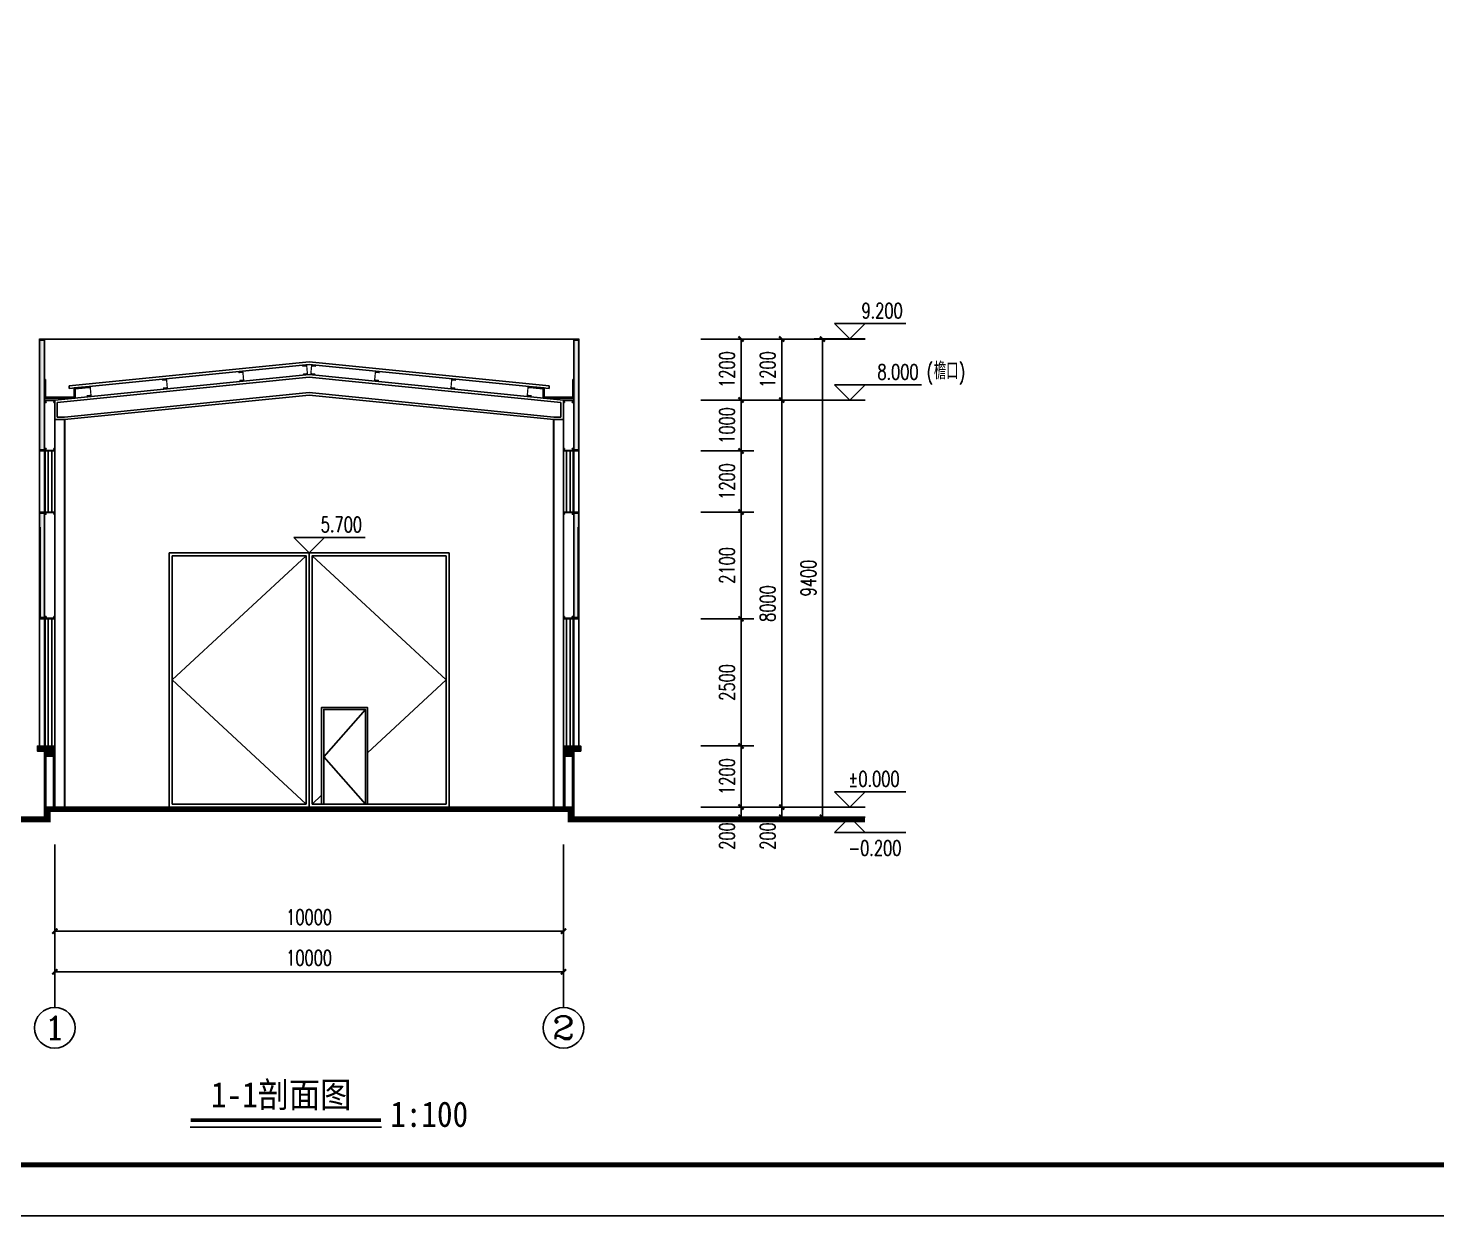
# Model space of a CAD drawing. Extents: x 4678611 to 4812712, y -485691 to -238224.
# Drawn here: x 4739337 to 4767024, y -422737 to -399392 of the extents above; entities that cross this region are included whole.
import ezdxf
from ezdxf.enums import TextEntityAlignment as Align

# ---------------------------------------------------------------- set-up
doc = ezdxf.new("R2010")
doc.units = 0
doc.header["$LTSCALE"] = 1000
doc.header["$MEASUREMENT"] = 0
doc.layers.get('0').update_dxf_attribs({"linetype": 'CONTINUOUS'})
doc.layers.get('Defpoints').update_dxf_attribs({"linetype": 'CONTINUOUS'})
doc.layers.add('_0', color=7, linetype='CONTINUOUS', lineweight=25)
for name, color, linetype in [('AXIS', 3, 'CONTINUOUS'), ('AXIS_TEXT', 7, 'CONTINUOUS'), ('DIM_ELEV', 3, 'CONTINUOUS'), ('PUB_DIM', 3, 'CONTINUOUS'), ('PUB_TEXT', 7, 'CONTINUOUS'), ('PUB_TITLE', 4, 'CONTINUOUS'), ('PUB_WALL', 9, 'CONTINUOUS'), ('STAIR', 5, 'CONTINUOUS'), ('WALL', 2, 'CONTINUOUS'), ('WINDOW', 4, 'CONTINUOUS'), ('剖面', 233, 'CONTINUOUS'), ('图名', 15, 'CONTINUOUS'), ('建筑外轮廓', 11, 'CONTINUOUS')]:
    doc.layers.add(name, color=color, linetype=linetype)
doc.styles.add('_TCH_AXIS', font='COMPLEX', dxfattribs={"bigfont": 'GBCBIG'})
doc.styles.add('_TCH_DIM', font='SIMPLEX', dxfattribs={"bigfont": 'GBCBIG'})
doc.styles.add('_TCH_DIM_T3', font='SIMPLEX', dxfattribs={"width": 0.705882, "bigfont": 'GBCBIG'})
doc.styles.add('COMPLEX', font='COMPLEX')
doc.styles.add('宋体', font='', dxfattribs={"width": 0.7})
doc.styles.get('宋体').set_extended_font_data('SimSun')
doc.dimstyles.new('_TCH_ARCH&&100', dxfattribs={"dimtxt": 297.5, "dimasz": 100, "dimexe": 250, "dimexo": 300, "dimgap": 126.25, "dimtad": 1, "dimdec": 0, "dimzin": 0, "dimdsep": 46, "dimtxsty": '_TCH_DIM_T3', "dimblk": 'ARCHTICK', "dimcen": 0.09, "dimclrt": 7, "dimazin": 2, "dimtfac": 1, "dimtdec": 0, "dimtix": 1, "dimtmove": 2, "dimatfit": 3, "dimfxl": 0, "dimtolj": 1, "dimtzin": 0, "dimarcsym": 0})

# ---------------------------------------------------------------- blocks, each defined once
blk = doc.blocks.new('_ArchTick')
at = {"color": 0, "linetype": 'ByBlock', "const_width": 0.4}
blk.add_lwpolyline([(-0.5, -0.5), (0.5, 0.5)], dxfattribs=at)
blk = doc.blocks.new('*D149')
at = {"layer": 'Defpoints', "color": 0}
for p in [(4752261, -405502), (4753348, -405502), (4752261, -406702)]:
    blk.add_point(p, dxfattribs=at)
at = {"layer": 'PUB_DIM', "color": 0, "lineweight": -2}
for p, q in [((4752561, -405502), (4753598, -405502)), ((4753348, -406702), (4753348, -405502)), ((4752561, -406702), (4753598, -406702))]:
    blk.add_line(p, q, dxfattribs=at)
at = {"layer": 'PUB_DIM', "color": 0, "lineweight": -2, "xscale": 100, "yscale": 100, "zscale": 100}
for p, rotation in [((4753348, -405502), 90), ((4753348, -406702), 270)]:
    blk.add_blockref('_ArchTick', p, dxfattribs=dict(at, rotation=rotation))
at = {"layer": 'PUB_DIM', "color": 7, "insert": (4753073, -406102), "char_height": 297.5, "attachment_point": 5, "rotation": 90, "style": '_TCH_DIM_T3'}
blk.add_mtext('\\A1;1200', dxfattribs=at)
blk = doc.blocks.new('*D150')
at = {"layer": 'Defpoints', "color": 0}
for p in [(4752261, -406702), (4753348, -406702), (4752261, -407702)]:
    blk.add_point(p, dxfattribs=at)
at = {"layer": 'PUB_DIM', "color": 0, "lineweight": -2}
for p, q in [((4752561, -406702), (4753598, -406702)), ((4753348, -407702), (4753348, -406702)), ((4752561, -407702), (4753598, -407702))]:
    blk.add_line(p, q, dxfattribs=at)
at = {"layer": 'PUB_DIM', "color": 0, "lineweight": -2, "xscale": 100, "yscale": 100, "zscale": 100}
for p, rotation in [((4753348, -406702), 90), ((4753348, -407702), 270)]:
    blk.add_blockref('_ArchTick', p, dxfattribs=dict(at, rotation=rotation))
at = {"layer": 'PUB_DIM', "color": 7, "insert": (4753073, -407202), "char_height": 297.5, "attachment_point": 5, "rotation": 90, "style": '_TCH_DIM_T3'}
blk.add_mtext('\\A1;1000', dxfattribs=at)
blk = doc.blocks.new('*D151')
at = {"layer": 'Defpoints', "color": 0}
for p in [(4752261, -407702), (4753348, -407702), (4752261, -408903)]:
    blk.add_point(p, dxfattribs=at)
at = {"layer": 'PUB_DIM', "color": 0, "lineweight": -2}
for p, q in [((4752561, -407702), (4753598, -407702)), ((4753348, -408903), (4753348, -407702)), ((4752561, -408903), (4753598, -408903))]:
    blk.add_line(p, q, dxfattribs=at)
at = {"layer": 'PUB_DIM', "color": 0, "lineweight": -2, "xscale": 100, "yscale": 100, "zscale": 100}
for p, rotation in [((4753348, -407702), 90), ((4753348, -408903), 270)]:
    blk.add_blockref('_ArchTick', p, dxfattribs=dict(at, rotation=rotation))
at = {"layer": 'PUB_DIM', "color": 7, "insert": (4753073, -408303), "char_height": 297.5, "attachment_point": 5, "rotation": 90, "style": '_TCH_DIM_T3'}
blk.add_mtext('\\A1;1200', dxfattribs=at)
blk = doc.blocks.new('*D152')
at = {"layer": 'Defpoints', "color": 0}
for p in [(4752261, -408903), (4753348, -408903), (4752261, -411003)]:
    blk.add_point(p, dxfattribs=at)
at = {"layer": 'PUB_DIM', "color": 0, "lineweight": -2}
for p, q in [((4752561, -408903), (4753598, -408903)), ((4753348, -411003), (4753348, -408903)), ((4752561, -411003), (4753598, -411003))]:
    blk.add_line(p, q, dxfattribs=at)
at = {"layer": 'PUB_DIM', "color": 0, "lineweight": -2, "xscale": 100, "yscale": 100, "zscale": 100}
for p, rotation in [((4753348, -408903), 90), ((4753348, -411003), 270)]:
    blk.add_blockref('_ArchTick', p, dxfattribs=dict(at, rotation=rotation))
at = {"layer": 'PUB_DIM', "color": 7, "insert": (4753073, -409953), "char_height": 297.5, "attachment_point": 5, "rotation": 90, "style": '_TCH_DIM_T3'}
blk.add_mtext('\\A1;2100', dxfattribs=at)
blk = doc.blocks.new('*D153')
at = {"layer": 'Defpoints', "color": 0}
for p in [(4752261, -411003), (4753348, -411003), (4752261, -413502)]:
    blk.add_point(p, dxfattribs=at)
at = {"layer": 'PUB_DIM', "color": 0, "lineweight": -2}
for p, q in [((4752561, -411003), (4753598, -411003)), ((4753348, -413502), (4753348, -411003)), ((4752561, -413502), (4753598, -413502))]:
    blk.add_line(p, q, dxfattribs=at)
at = {"layer": 'PUB_DIM', "color": 0, "lineweight": -2, "xscale": 100, "yscale": 100, "zscale": 100}
for p, rotation in [((4753348, -411003), 90), ((4753348, -413502), 270)]:
    blk.add_blockref('_ArchTick', p, dxfattribs=dict(at, rotation=rotation))
at = {"layer": 'PUB_DIM', "color": 7, "insert": (4753073, -412253), "char_height": 297.5, "attachment_point": 5, "rotation": 90, "style": '_TCH_DIM_T3'}
blk.add_mtext('\\A1;2500', dxfattribs=at)
blk = doc.blocks.new('*D154')
at = {"layer": 'Defpoints', "color": 0}
for p in [(4752261, -413502), (4753348, -413502), (4752261, -414702)]:
    blk.add_point(p, dxfattribs=at)
at = {"layer": 'PUB_DIM', "color": 0, "lineweight": -2}
for p, q in [((4752561, -413502), (4753598, -413502)), ((4753348, -414702), (4753348, -413502)), ((4752561, -414702), (4753598, -414702))]:
    blk.add_line(p, q, dxfattribs=at)
at = {"layer": 'PUB_DIM', "color": 0, "lineweight": -2, "xscale": 100, "yscale": 100, "zscale": 100}
for p, rotation in [((4753348, -413502), 90), ((4753348, -414702), 270)]:
    blk.add_blockref('_ArchTick', p, dxfattribs=dict(at, rotation=rotation))
at = {"layer": 'PUB_DIM', "color": 7, "insert": (4753073, -414102), "char_height": 297.5, "attachment_point": 5, "rotation": 90, "style": '_TCH_DIM_T3'}
blk.add_mtext('\\A1;1200', dxfattribs=at)
blk = doc.blocks.new('*D155')
at = {"layer": 'Defpoints', "color": 0}
for p in [(4752261, -414702), (4753348, -414702), (4752261, -414902)]:
    blk.add_point(p, dxfattribs=at)
at = {"layer": 'PUB_DIM', "color": 0, "lineweight": -2}
for p, q in [((4752561, -414702), (4753598, -414702)), ((4753348, -414702), (4753348, -414602)), ((4753348, -414902), (4753348, -414702)), ((4752561, -414902), (4753598, -414902)), ((4753348, -414902), (4753348, -415002))]:
    blk.add_line(p, q, dxfattribs=at)
at = {"layer": 'PUB_DIM', "color": 0, "lineweight": -2, "xscale": 100, "yscale": 100, "zscale": 100}
for p, rotation in [((4753348, -414702), 270), ((4753348, -414902), 90)]:
    blk.add_blockref('_ArchTick', p, dxfattribs=dict(at, rotation=rotation))
at = {"layer": 'PUB_DIM', "color": 7, "insert": (4753073, -415272), "char_height": 297.5, "attachment_point": 5, "rotation": 90, "style": '_TCH_DIM_T3'}
blk.add_mtext('\\A1;200', dxfattribs=at)
blk = doc.blocks.new('*D156')
at = {"layer": 'Defpoints', "color": 0}
for p in [(4753361, -405502), (4754948, -405502), (4753361, -414902)]:
    blk.add_point(p, dxfattribs=at)
at = {"layer": 'PUB_DIM', "color": 0, "lineweight": -2}
for p, q in [((4753661, -405502), (4755198, -405502)), ((4754948, -414902), (4754948, -405502)), ((4753661, -414902), (4755198, -414902))]:
    blk.add_line(p, q, dxfattribs=at)
at = {"layer": 'PUB_DIM', "color": 0, "lineweight": -2, "xscale": 100, "yscale": 100, "zscale": 100}
for p, rotation in [((4754948, -405502), 90), ((4754948, -414902), 270)]:
    blk.add_blockref('_ArchTick', p, dxfattribs=dict(at, rotation=rotation))
at = {"layer": 'PUB_DIM', "color": 7, "insert": (4754673, -410202), "char_height": 297.5, "attachment_point": 5, "rotation": 90, "style": '_TCH_DIM_T3'}
blk.add_mtext('\\A1;9400', dxfattribs=at)
blk = doc.blocks.new('*D157')
at = {"layer": 'Defpoints', "color": 0}
for p in [(4753361, -405502), (4754148, -405502), (4753361, -406702)]:
    blk.add_point(p, dxfattribs=at)
at = {"layer": 'PUB_DIM', "color": 0, "lineweight": -2}
for p, q in [((4753661, -405502), (4754398, -405502)), ((4754148, -406702), (4754148, -405502)), ((4753661, -406702), (4754398, -406702))]:
    blk.add_line(p, q, dxfattribs=at)
at = {"layer": 'PUB_DIM', "color": 0, "lineweight": -2, "xscale": 100, "yscale": 100, "zscale": 100}
for p, rotation in [((4754148, -405502), 90), ((4754148, -406702), 270)]:
    blk.add_blockref('_ArchTick', p, dxfattribs=dict(at, rotation=rotation))
at = {"layer": 'PUB_DIM', "color": 7, "insert": (4753873, -406102), "char_height": 297.5, "attachment_point": 5, "rotation": 90, "style": '_TCH_DIM_T3'}
blk.add_mtext('\\A1;1200', dxfattribs=at)
blk = doc.blocks.new('*D158')
at = {"layer": 'Defpoints', "color": 0}
for p in [(4753361, -406702), (4754148, -406702), (4753361, -414702)]:
    blk.add_point(p, dxfattribs=at)
at = {"layer": 'PUB_DIM', "color": 0, "lineweight": -2}
for p, q in [((4753661, -406702), (4754398, -406702)), ((4754148, -414702), (4754148, -406702)), ((4753661, -414702), (4754398, -414702))]:
    blk.add_line(p, q, dxfattribs=at)
at = {"layer": 'PUB_DIM', "color": 0, "lineweight": -2, "xscale": 100, "yscale": 100, "zscale": 100}
for p, rotation in [((4754148, -406702), 90), ((4754148, -414702), 270)]:
    blk.add_blockref('_ArchTick', p, dxfattribs=dict(at, rotation=rotation))
at = {"layer": 'PUB_DIM', "color": 7, "insert": (4753873, -410702), "char_height": 297.5, "attachment_point": 5, "rotation": 90, "style": '_TCH_DIM_T3'}
blk.add_mtext('\\A1;8000', dxfattribs=at)
blk = doc.blocks.new('*D159')
at = {"layer": 'Defpoints', "color": 0}
for p in [(4753361, -414702), (4754148, -414702), (4753361, -414902)]:
    blk.add_point(p, dxfattribs=at)
at = {"layer": 'PUB_DIM', "color": 0, "lineweight": -2}
for p, q in [((4753661, -414702), (4754398, -414702)), ((4754148, -414702), (4754148, -414602)), ((4754148, -414902), (4754148, -414702)), ((4753661, -414902), (4754398, -414902)), ((4754148, -414902), (4754148, -415002))]:
    blk.add_line(p, q, dxfattribs=at)
at = {"layer": 'PUB_DIM', "color": 0, "lineweight": -2, "xscale": 100, "yscale": 100, "zscale": 100}
for p, rotation in [((4754148, -414702), 270), ((4754148, -414902), 90)]:
    blk.add_blockref('_ArchTick', p, dxfattribs=dict(at, rotation=rotation))
at = {"layer": 'PUB_DIM', "color": 7, "insert": (4753873, -415272), "char_height": 297.5, "attachment_point": 5, "rotation": 90, "style": '_TCH_DIM_T3'}
blk.add_mtext('\\A1;200', dxfattribs=at)
blk = doc.blocks.new('*D160')
at = {"layer": 'AXIS', "color": 0, "lineweight": -2}
for p, q in [((4739860, -415741), (4739860, -417391)), ((4749859, -415741), (4749859, -417391)), ((4739860, -417141), (4749859, -417141))]:
    blk.add_line(p, q, dxfattribs=at)
at = {"layer": 'Defpoints', "color": 0}
for p in [(4739860, -415441), (4749859, -415441), (4749859, -417141)]:
    blk.add_point(p, dxfattribs=at)
at = {"layer": 'AXIS', "color": 0, "lineweight": -2, "xscale": 100, "yscale": 100, "zscale": 100, "rotation": 180}
blk.add_blockref('_ArchTick', (4739860, -417141), dxfattribs=at)
at = {"layer": 'AXIS', "color": 0, "lineweight": -2, "xscale": 100, "yscale": 100, "zscale": 100}
blk.add_blockref('_ArchTick', (4749859, -417141), dxfattribs=at)
at = {"layer": 'AXIS', "color": 7, "insert": (4744859, -416866), "char_height": 297.5, "attachment_point": 5, "style": '_TCH_DIM_T3'}
blk.add_mtext('\\A1;10000', dxfattribs=at)
blk = doc.blocks.new('*D161')
at = {"layer": 'AXIS', "color": 0, "lineweight": -2}
for p, q in [((4739860, -415741), (4739860, -418191)), ((4749859, -415741), (4749859, -418191)), ((4739860, -417941), (4749859, -417941))]:
    blk.add_line(p, q, dxfattribs=at)
at = {"layer": 'Defpoints', "color": 0}
for p in [(4739860, -415441), (4749859, -415441), (4749859, -417941)]:
    blk.add_point(p, dxfattribs=at)
at = {"layer": 'AXIS', "color": 0, "lineweight": -2, "xscale": 100, "yscale": 100, "zscale": 100, "rotation": 180}
blk.add_blockref('_ArchTick', (4739860, -417941), dxfattribs=at)
at = {"layer": 'AXIS', "color": 0, "lineweight": -2, "xscale": 100, "yscale": 100, "zscale": 100}
blk.add_blockref('_ArchTick', (4749859, -417941), dxfattribs=at)
at = {"layer": 'AXIS', "color": 7, "insert": (4744859, -417666), "char_height": 297.5, "attachment_point": 5, "style": '_TCH_DIM_T3'}
blk.add_mtext('\\A1;10000', dxfattribs=at)
blk = doc.blocks.new('_AXISO')
blk.add_circle((0, 0), 0.5)
at = {"layer": 'AXIS_TEXT', "style": 'COMPLEX', "width": 1.041667}
blk.add_attdef('A', text='', height=0.56, dxfattribs=at).set_placement((-0.25, -0.28), (0.25, -0.28), align=Align.FIT)
blk = doc.blocks.new('A$C41676D77')
for p, q in [((0, 45), (0, 0)), ((10, 45), (0, 45)), ((10, 45), (20, 45)), ((10, 35), (10, 10)), ((10, 35), (20, 35)), ((180, 10), (10, 10)), ((20, 35), (20, 45)), ((180, 45), (170, 45)), ((170, 35), (170, 45)), ((180, 35), (170, 35)), ((190, 45), (180, 45)), ((180, 35), (180, 10)), ((190, 45), (190, 0)), ((190, 0), (0, 0))]:
    blk.add_line(p, q)

msp = doc.modelspace()

# ---------------------------------------------------------------- hatches: boundary and pattern name
for points in [[(4743547, -406178.8, 0.4142136), (4743536.2, -406169.7), (4743481.4, -406174.7, -0.4142136), (4743470.5, -406165.7), (4743470.1, -406160.7, -0.4142136), (4743479.1, -406149.9), (4743558.8, -406142.5, -0.4142136), (4743569.6, -406151.6), (4743584.3, -406310.9, -0.4142136), (4743575.2, -406321.8), (4743495.5, -406329.1, -0.4142136), (4743484.7, -406320.1), (4743484.2, -406315.1, -0.4142136), (4743493.3, -406304.2), (4743548, -406299.2, 0.4142136), (4743557.1, -406288.3)], [(4744800.8, -406053.4, 0.4142136), (4744790, -406044.3), (4744735.2, -406049.4, -0.4142136), (4744724.3, -406040.3), (4744723.9, -406035.3, -0.4142136), (4744732.9, -406024.5), (4744812.6, -406017.2, -0.4142136), (4744823.4, -406026.2), (4744838.1, -406185.5, -0.4142136), (4744829, -406196.4), (4744749.3, -406203.7, -0.4142136), (4744738.5, -406194.7), (4744738, -406189.7, -0.4142136), (4744747.1, -406178.8), (4744801.8, -406173.8, 0.4142136), (4744810.9, -406162.9)], [(4744917.9, -406053.4, -0.4142136), (4744928.8, -406044.3), (4744983.5, -406049.4, 0.4142136), (4744994.4, -406040.3), (4744994.9, -406035.3, 0.4142136), (4744985.8, -406024.5), (4744906.1, -406017.2, 0.4142136), (4744895.3, -406026.2), (4744880.7, -406185.5, 0.4142136), (4744889.7, -406196.4), (4744969.4, -406203.7, 0.4142136), (4744980.2, -406194.7), (4744980.7, -406189.7, 0.4142136), (4744971.7, -406178.8), (4744916.9, -406173.8, -0.4142136), (4744907.8, -406162.9)], [(4746171.7, -406178.8, -0.4142136), (4746182.6, -406169.7), (4746237.3, -406174.7, 0.4142136), (4746248.2, -406165.7), (4746248.7, -406160.7, 0.4142136), (4746239.6, -406149.9), (4746159.9, -406142.5, 0.4142136), (4746149.1, -406151.6), (4746134.5, -406310.9, 0.4142136), (4746143.5, -406321.8), (4746223.2, -406329.1, 0.4142136), (4746234, -406320.1), (4746234.5, -406315.1, 0.4142136), (4746225.5, -406304.2), (4746170.7, -406299.2, -0.4142136), (4746161.6, -406288.3)], [(4742047, -406328.8, 0.4142136), (4742036.2, -406319.7), (4741981.4, -406324.7, -0.4142136), (4741970.5, -406315.7), (4741970.1, -406310.7, -0.4142136), (4741979.1, -406299.9), (4742058.8, -406292.5, -0.4142136), (4742069.6, -406301.6), (4742084.3, -406460.9, -0.4142136), (4742075.2, -406471.8), (4741995.5, -406479.1, -0.4142136), (4741984.7, -406470.1), (4741984.2, -406465.1, -0.4142136), (4741993.3, -406454.2), (4742048, -406449.2, 0.4142136), (4742057.1, -406438.3)], [(4747671.7, -406328.8, -0.4142136), (4747682.6, -406319.7), (4747737.3, -406324.7, 0.4142136), (4747748.2, -406315.7), (4747748.7, -406310.7, 0.4142136), (4747739.6, -406299.9), (4747659.9, -406292.5, 0.4142136), (4747649.1, -406301.6), (4747634.5, -406460.9, 0.4142136), (4747643.5, -406471.8), (4747723.2, -406479.1, 0.4142136), (4747734, -406470.1), (4747734.5, -406465.1, 0.4142136), (4747725.5, -406454.2), (4747670.7, -406449.2, -0.4142136), (4747661.6, -406438.3)], [(4740547, -406478.8, 0.4142136), (4740536.2, -406469.7), (4740481.4, -406474.7, -0.4142136), (4740470.5, -406465.7), (4740470.1, -406460.7, -0.4142136), (4740479.1, -406449.9), (4740558.8, -406442.5, -0.4142136), (4740569.6, -406451.6), (4740584.3, -406610.9, -0.4142136), (4740575.2, -406621.8), (4740495.5, -406629.1, -0.4142136), (4740484.7, -406620.1), (4740484.2, -406615.1, -0.4142136), (4740493.3, -406604.2), (4740548, -406599.2, 0.4142136), (4740557.1, -406588.3)], [(4749171.7, -406478.8, -0.4142136), (4749182.6, -406469.7), (4749237.3, -406474.7, 0.4142136), (4749248.2, -406465.7), (4749248.7, -406460.7, 0.4142136), (4749239.6, -406449.9), (4749159.9, -406442.5, 0.4142136), (4749149.1, -406451.6), (4749134.5, -406610.9, 0.4142136), (4749143.5, -406621.8), (4749223.2, -406629.1, 0.4142136), (4749234, -406620.1), (4749234.5, -406615.1, 0.4142136), (4749225.5, -406604.2), (4749170.7, -406599.2, -0.4142136), (4749161.6, -406588.3)], [(4739859.6, -413502.5), (4739859.6, -413702.5), (4739659.6, -413702.5), (4739659.6, -413602.5), (4739519.6, -413602.5), (4739519.6, -413502.5)], [(4749859.1, -413502.5), (4749859.1, -413702.5), (4750059.1, -413702.5), (4750059.1, -413602.5), (4750199.1, -413602.5), (4750199.1, -413502.5)]]:
    msp.add_hatch(color=256).paths.add_polyline_path(points)
at = {"layer": 'PUB_WALL'}
for points in [[(4739559.6, -407702.5), (4739559.6, -405502), (4739599.6, -405502), (4739599.6, -407702.5)], [(4739559.6, -405502), (4739659.6, -405502), (4739659.6, -405542), (4739559.6, -405542)], [(4739659.6, -407702.5), (4739659.6, -405502), (4739619.6, -405502), (4739619.6, -407702.5)], [(4750059.1, -407702.5), (4750059.1, -405502), (4750099.1, -405502), (4750099.1, -407702.5)], [(4750059.1, -405502), (4750159.1, -405502), (4750159.1, -405542), (4750059.1, -405542)], [(4750159.1, -407702.5), (4750159.1, -405502), (4750119.1, -405502), (4750119.1, -407702.5)], [(4739559.6, -407702.5), (4739659.6, -407702.5), (4739659.6, -407662.5), (4739559.6, -407662.5)], [(4750059.1, -407702.5), (4750159.1, -407702.5), (4750159.1, -407662.5), (4750059.1, -407662.5)], [(4739559.6, -411002.5), (4739559.2, -408902.5), (4739599.2, -408902.5), (4739599.6, -411002.5)], [(4739559.2, -408902.5), (4739659.2, -408902.5), (4739659.2, -408942.5), (4739559.2, -408942.5)], [(4739659.6, -411002.5), (4739659.2, -408902.5), (4739619.2, -408902.5), (4739619.6, -411002.5)], [(4750059.1, -411002.5), (4750059.6, -408902.5), (4750099.6, -408902.5), (4750099.1, -411002.5)], [(4750059.6, -408902.5), (4750159.6, -408902.5), (4750159.5, -408942.5), (4750059.5, -408942.5)], [(4750159.1, -411002.5), (4750159.6, -408902.5), (4750119.6, -408902.5), (4750119.1, -411002.5)], [(4739559.6, -411002.5), (4739659.6, -411002.5), (4739659.6, -410962.5), (4739559.6, -410962.5)], [(4750059.1, -411002.5), (4750159.1, -411002.5), (4750159.1, -410962.5), (4750059.1, -410962.5)]]:
    msp.add_hatch(color=256, dxfattribs=at).paths.add_polyline_path(points)

# ---------------------------------------------------------------- linework, layer by layer
for p, q in [((4739569.6, -407702.5), (4739569.6, -407676.2)), ((4739569.6, -407702.5), (4739569.6, -407676.2)), ((4750149.1, -407702.5), (4750149.1, -407676.2)), ((4750149.1, -407702.5), (4750149.1, -407676.2)), ((4739570, -410376.2), (4739570, -409202.5)), ((4739570, -410376.2), (4739570, -409202.5)), ((4750148.7, -410376.2), (4750148.7, -409202.5)), ((4750148.7, -410376.2), (4750148.7, -409202.5)), ((4739860, -413502.5), (4739860, -411002.5)), ((4749858.7, -413502.5), (4749858.7, -411002.5)), ((4739569.6, -413502.5), (4739569.6, -413522.5)), ((4739569.6, -413502.5), (4739569.6, -413522.5)), ((4750149.1, -413502.5), (4750149.1, -413522.5)), ((4750149.1, -413502.5), (4750149.1, -413522.5))]:
    msp.add_line(p, q)
for points in [[(4739519.6, -413502.5), (4739519.6, -413602.5), (4739659.6, -413602.5), (4739659.6, -413702.5), (4739859.6, -413702.5), (4739859.6, -413502.5), (4739519.6, -413502.5)], [(4739519.6, -413502.5), (4739519.6, -413602.5), (4739659.6, -413602.5), (4739659.6, -413702.5), (4739859.6, -413702.5), (4739859.6, -413502.5), (4739519.6, -413502.5)], [(4750199.1, -413502.5), (4750199.1, -413602.5), (4750059.1, -413602.5), (4750059.1, -413702.5), (4749859.1, -413702.5), (4749859.1, -413502.5), (4750199.1, -413502.5)], [(4750199.1, -413502.5), (4750199.1, -413602.5), (4750059.1, -413602.5), (4750059.1, -413702.5), (4749859.1, -413702.5), (4749859.1, -413502.5), (4750199.1, -413502.5)], [(4733931.5, -414902.5), (4739679.6, -414902.5), (4739679.6, -414702.5), (4744859.4, -414702.5)], [(4755787.2, -414902.5), (4750039.1, -414902.5), (4750039.1, -414702.5), (4744859.4, -414702.5)]]:
    msp.add_lwpolyline(points)
at = {"const_width": 100}
for points in [[(4733931.5, -414952.5), (4739729.6, -414952.5), (4739729.6, -414752.5), (4744859.4, -414752.5)], [(4755787.2, -414952.5), (4749989.1, -414952.5), (4749989.1, -414752.5), (4744859.4, -414752.5)]]:
    msp.add_lwpolyline(points, dxfattribs=at)
at = {"layer": '_0'}
for points in [[(4739559.6, -405500), (4739559.6, -413502.5)], [(4750159.1, -405500), (4750159.1, -413502.5)], [(4739659.6, -407702.5), (4739659.6, -413502.5)], [(4750059.1, -407702.5), (4750059.1, -413502.5)]]:
    msp.add_lwpolyline(points, dxfattribs=at)
at = {"layer": 'AXIS', "color": 0}
for p, q in [((4739859.6, -415440.8), (4739859.6, -418640.8)), ((4749859.4, -415440.8), (4749859.4, -418640.8))]:
    msp.add_line(p, q, dxfattribs=at)
at = {"layer": 'DIM_ELEV'}
for p, q in [((4755487.2, -405500), (4755187.2, -405200)), ((4755187.2, -405200), (4756586.1, -405200)), ((4755487.2, -405500), (4755787.2, -405200)), ((4754787.2, -405500), (4755787.2, -405500)), ((4755487.2, -406702.5), (4755187.2, -406402.5)), ((4755187.2, -406402.5), (4756898, -406402.5)), ((4755487.2, -406702.5), (4755787.2, -406402.5)), ((4754787.2, -406702.5), (4755787.2, -406702.5)), ((4744859.4, -409702.5), (4744559.4, -409402.5)), ((4744559.4, -409402.5), (4745958.3, -409402.5)), ((4744859.4, -409702.5), (4745159.4, -409402.5)), ((4744159.4, -409702.5), (4745159.4, -409702.5)), ((4755487.2, -414702.5), (4755187.2, -414402.5)), ((4755187.2, -414402.5), (4756586.1, -414402.5)), ((4755487.2, -414702.5), (4755787.2, -414402.5)), ((4754358.5, -414702.5), (4755787.2, -414702.5)), ((4754787.2, -414902.5), (4755787.2, -414902.5)), ((4755487.2, -414902.5), (4755187.2, -415202.5)), ((4755487.2, -414902.5), (4755787.2, -415202.5)), ((4755187.2, -415202.5), (4756586.1, -415202.5))]:
    msp.add_line(p, q, dxfattribs=at)
at = {"layer": 'PUB_DIM'}
for p, q in [((4752860.7, -405502), (4755787.2, -405502)), ((4752860.7, -406702.5), (4755787.2, -406702.5)), ((4752860.7, -414702.5), (4755787.2, -414702.5))]:
    msp.add_line(p, q, dxfattribs=at)
at = {"layer": 'PUB_TITLE', "color": 4}
msp.add_lwpolyline([(4708672.5, -422737.3), (4792772.5, -422737.3), (4792772.5, -363337.3), (4708672.5, -363337.3)], close=True, dxfattribs=at)
at = {"layer": 'PUB_TITLE', "color": 4, "const_width": 100}
msp.add_lwpolyline([(4711172.5, -421737.3), (4791772.5, -421737.3), (4791772.5, -364337.3), (4711172.5, -364337.3)], close=True, dxfattribs=at)
at = {"layer": 'STAIR', "color": 5}
for p, q in [((4744859.4, -405502), (4739559.6, -405502)), ((4744859.4, -405502), (4750159.1, -405502)), ((4744859.4, -405951.2), (4740139.6, -406423.2)), ((4744859.4, -406001.5), (4740139.6, -406473.5)), ((4744859.4, -405951.2), (4749579.1, -406423.2)), ((4744859.4, -406001.5), (4749579.1, -406473.5)), ((4744859.4, -406202.5), (4739859.6, -406702.5)), ((4744859.4, -406252.7), (4739909.6, -406747.7)), ((4740139.6, -406423.2), (4740139.6, -406473.5)), ((4744859.4, -406202.5), (4749859.1, -406702.5)), ((4744859.4, -406252.7), (4749809.1, -406747.7)), ((4749579.1, -406423.2), (4749579.1, -406473.5)), ((4744859.4, -406554.2), (4740050, -407035.2)), ((4744859.4, -406604.5), (4740052.5, -407085.2)), ((4744859.4, -406554.2), (4749668.7, -407035.2)), ((4744859.4, -406604.5), (4749666.2, -407085.2)), ((4739909.6, -406747.7), (4739909.6, -407035.2)), ((4739909.6, -406747.7), (4739909.6, -407024.2)), ((4749809.1, -406747.7), (4749809.1, -407035.2)), ((4749809.1, -406747.7), (4749809.1, -407024.2)), ((4739859.1, -407085.2), (4740052.5, -407085.2)), ((4739909.1, -407035.2), (4740050, -407035.2)), ((4749859.6, -407085.2), (4749666.2, -407085.2)), ((4749809.6, -407035.2), (4749668.7, -407035.2))]:
    msp.add_line(p, q, dxfattribs=at)
for points in [[(4740050, -407085.2), (4740050, -414702.5)], [(4740059.6, -407084.5), (4740059.6, -414702.5)], [(4749659.1, -407084.5), (4749659.1, -414702.5)], [(4749668.7, -407085.2), (4749668.7, -414702.5)]]:
    msp.add_lwpolyline(points, dxfattribs=at)
at = {"layer": 'WALL'}
for p, q in [((4739559.6, -407702.5), (4739559.6, -405502)), ((4739559.6, -405502), (4739659.6, -405502)), ((4739659.6, -407702.5), (4739659.6, -405502)), ((4750059.1, -407702.5), (4750059.1, -405502)), ((4750059.1, -405502), (4750159.1, -405502)), ((4750159.1, -407702.5), (4750159.1, -405502)), ((4739559.6, -407702.5), (4739659.6, -407702.5)), ((4739669.6, -407702.5), (4739559.6, -407702.5)), ((4739669.6, -407702.5), (4739569.6, -407702.5)), ((4750049.1, -407702.5), (4750159.1, -407702.5)), ((4750049.1, -407702.5), (4750149.1, -407702.5)), ((4750059.1, -407702.5), (4750159.1, -407702.5)), ((4739559.6, -411002.5), (4739559.2, -408902.5)), ((4739559.2, -408902.5), (4739659.2, -408902.5)), ((4739659.6, -411002.5), (4739659.2, -408902.5)), ((4750059.1, -411002.5), (4750059.6, -408902.5)), ((4750059.6, -408902.5), (4750159.6, -408902.5)), ((4750159.1, -411002.5), (4750159.6, -408902.5)), ((4739570, -411002.5), (4739570, -409202.5)), ((4739570, -411002.5), (4739570, -409202.5)), ((4750148.7, -411002.5), (4750148.7, -409202.5)), ((4750148.7, -411002.5), (4750148.7, -409202.5)), ((4739559.6, -411002.5), (4739659.6, -411002.5)), ((4750059.1, -411002.5), (4750159.1, -411002.5)), ((4739669.6, -413502.5), (4739569.6, -413502.5)), ((4739669.6, -413502.5), (4739569.6, -413502.5)), ((4750049.1, -413502.5), (4750149.1, -413502.5)), ((4750049.1, -413502.5), (4750149.1, -413502.5))]:
    msp.add_line(p, q, dxfattribs=at)
at = {"layer": 'WALL', "const_width": 40}
for points in [[(4739839.6, -414702.5), (4739839.6, -413522.5), (4739539.6, -413522.5), (4739539.6, -413582.5), (4739679.6, -413582.5), (4739679.6, -414902.5)], [(4739839.6, -414702.5), (4739839.6, -413522.5), (4739539.6, -413522.5), (4739539.6, -413582.5), (4739679.6, -413582.5), (4739679.6, -414902.5)], [(4749879.1, -414702.5), (4749879.1, -413522.5), (4750179.1, -413522.5), (4750179.1, -413582.5), (4750039.1, -413582.5), (4750039.1, -414902.5)], [(4749879.1, -414702.5), (4749879.1, -413522.5), (4750179.1, -413522.5), (4750179.1, -413582.5), (4750039.1, -413582.5), (4750039.1, -414902.5)]]:
    msp.add_lwpolyline(points, dxfattribs=at)
at = {"layer": 'WALL'}
for points in [[(4739859.6, -414702.5), (4739859.6, -413502.5), (4739519.6, -413502.5), (4739519.6, -413602.5), (4739659.6, -413602.5), (4739659.6, -414902.5)], [(4739859.6, -414702.5), (4739859.6, -413502.5), (4739519.6, -413502.5), (4739519.6, -413602.5), (4739659.6, -413602.5), (4739659.6, -414902.5)], [(4749859.1, -414702.5), (4749859.1, -413502.5), (4750199.1, -413502.5), (4750199.1, -413602.5), (4750059.1, -413602.5), (4750059.1, -414902.5)], [(4749859.1, -414702.5), (4749859.1, -413502.5), (4750199.1, -413502.5), (4750199.1, -413602.5), (4750059.1, -413602.5), (4750059.1, -414902.5)]]:
    msp.add_lwpolyline(points, dxfattribs=at)
at = {"layer": 'WINDOW'}
for p, q in [((4739669.6, -407702.5), (4739669.6, -408902.5)), ((4739669.6, -407702.5), (4739669.6, -408902.5)), ((4739729.6, -407702.5), (4739729.6, -408902.5)), ((4739729.6, -407702.5), (4739729.6, -408902.5)), ((4739799.6, -407702.5), (4739799.6, -408902.5)), ((4739799.6, -407702.5), (4739799.6, -408902.5)), ((4739859.2, -407702.5), (4739859.2, -408902.5)), ((4749859.6, -407702.5), (4749859.6, -408902.5)), ((4749919.1, -407702.5), (4749919.1, -408902.5)), ((4749919.1, -407702.5), (4749919.1, -408902.5)), ((4749989.1, -407702.5), (4749989.1, -408902.5)), ((4749989.1, -407702.5), (4749989.1, -408902.5)), ((4750049.1, -407702.5), (4750049.1, -408902.5)), ((4750049.1, -407702.5), (4750049.1, -408902.5)), ((4742109.4, -414702.5), (4742109.4, -409702.5)), ((4742109.4, -409702.5), (4747609.4, -409702.5)), ((4744859.4, -409702.5), (4744859.4, -414702.5)), ((4747609.4, -409702.5), (4747609.4, -414702.5)), ((4739670, -411002.5), (4739670, -413502.5)), ((4739730, -411002.5), (4739730, -413502.5)), ((4739800, -411002.5), (4739800, -413502.5)), ((4739859.6, -411002.5), (4739859.6, -413502.5)), ((4749859.1, -411002.5), (4749859.1, -413502.5)), ((4749918.7, -411002.5), (4749918.7, -413502.5)), ((4749988.7, -411002.5), (4749988.7, -413502.5)), ((4750048.7, -411002.5), (4750048.7, -413502.5))]:
    msp.add_line(p, q, dxfattribs=at)
for points in [[(4742169.4, -409762.5), (4744799.4, -409762.5), (4744799.4, -414642.5), (4742169.4, -414642.5)], [(4747549.4, -409762.5), (4744919.4, -409762.5), (4744919.4, -414642.5), (4747549.4, -414642.5)]]:
    msp.add_lwpolyline(points, close=True, dxfattribs=at)
for points in [[(4744799.4, -409762.5), (4742169.4, -412202.5), (4744799.4, -414642.5)], [(4744919.4, -409762.5), (4747549.4, -412202.5), (4746005.1, -413635.1)], [(4745105.1, -414642.5), (4745105.1, -412742.5), (4746005.1, -412742.5), (4746005.1, -414642.5)], [(4745145.1, -414642.5), (4745145.1, -412782.5), (4745965.1, -412782.5), (4745965.1, -414642.5)], [(4745965.1, -412782.5), (4745145.1, -413712.5), (4745965.1, -414642.5)], [(4745105.1, -414470.1), (4744919.4, -414642.5)]]:
    msp.add_lwpolyline(points, dxfattribs=at)
at = {"layer": '剖面'}
for p, q in [((4739659.6, -406297.5), (4739659.6, -406662.7)), ((4739679.6, -406297.5), (4739659.6, -406297.5)), ((4739659.6, -406297.5), (4739659.6, -406662.7)), ((4739679.6, -406297.5), (4739659.6, -406297.5)), ((4739679.6, -406297.5), (4739679.6, -406642.7)), ((4739679.6, -406297.5), (4739679.6, -406642.7)), ((4750039.1, -406297.5), (4750059.1, -406297.5)), ((4750039.1, -406297.5), (4750039.1, -406642.7)), ((4750039.1, -406297.5), (4750059.1, -406297.5)), ((4750039.1, -406297.5), (4750039.1, -406642.7)), ((4750059.1, -406297.5), (4750059.1, -406662.7)), ((4750059.1, -406297.5), (4750059.1, -406662.7)), ((4740259.6, -406662.7), (4739659.6, -406662.7)), ((4740259.6, -406662.7), (4739659.6, -406662.7)), ((4740239.6, -406642.7), (4739679.6, -406642.7)), ((4740239.6, -406642.7), (4739679.6, -406642.7)), ((4740239.6, -406464.3), (4740459, -406442.3)), ((4740239.6, -406464.3), (4740459, -406442.3)), ((4740239.6, -406464.3), (4740239.6, -406642.7)), ((4740239.6, -406464.3), (4740239.6, -406642.7)), ((4740259.6, -406482.4), (4740461, -406462.2)), ((4740259.6, -406482.4), (4740461, -406462.2)), ((4740259.6, -406482.4), (4740259.6, -406662.7)), ((4740259.6, -406482.4), (4740259.6, -406662.7)), ((4740461, -406462.2), (4740459, -406442.3)), ((4740461, -406462.2), (4740459, -406442.3)), ((4749257.7, -406462.2), (4749259.7, -406442.3)), ((4749257.7, -406462.2), (4749259.7, -406442.3)), ((4749459.1, -406482.4), (4749257.7, -406462.2)), ((4749459.1, -406482.4), (4749257.7, -406462.2)), ((4749479.1, -406464.3), (4749259.7, -406442.3)), ((4749479.1, -406464.3), (4749259.7, -406442.3)), ((4749459.1, -406482.4), (4749459.1, -406662.7)), ((4749459.1, -406482.4), (4749459.1, -406662.7)), ((4749459.1, -406662.7), (4750059.1, -406662.7)), ((4749459.1, -406662.7), (4750059.1, -406662.7)), ((4749479.1, -406464.3), (4749479.1, -406642.7)), ((4749479.1, -406464.3), (4749479.1, -406642.7)), ((4749479.1, -406642.7), (4750039.1, -406642.7)), ((4749479.1, -406642.7), (4750039.1, -406642.7))]:
    msp.add_line(p, q, dxfattribs=at)
at = {"layer": '图名'}
msp.add_line((4742520.9, -420991.9), (4746284, -420991.9), dxfattribs=at)
at = {"layer": '图名', "const_width": 70}
msp.add_lwpolyline([(4742530.7, -420858.7), (4746274.1, -420858.7)], dxfattribs=at)
at = {"layer": '建筑外轮廓', "color": 11}
for points in [[(4739860, -413502.5), (4739859.6, -406702.5)], [(4739859.6, -407103), (4739859.6, -406702.5)], [(4749858.7, -413502.5), (4749859.1, -406702.5)], [(4749859.1, -407103), (4749859.1, -406702.5)], [(4739570.7, -409202.5), (4739570.7, -410902.5)], [(4739570.7, -409202.5), (4739570.7, -410902.5)], [(4750148, -409202.5), (4750148, -410902.5)], [(4750148, -409202.5), (4750148, -410902.5)]]:
    msp.add_lwpolyline(points, dxfattribs=at)

# ---------------------------------------------------------------- block references
at = {"rotation": 180}
for p in [(4739859.6, -406702.5), (4739859.6, -406702.5), (4739859.2, -408902.5)]:
    msp.add_blockref('A$C41676D77', p, dxfattribs=at)
at = {"xscale": -1, "rotation": 180}
for p in [(4749859.1, -406702.5), (4749859.1, -406702.5), (4749859.6, -408902.5)]:
    msp.add_blockref('A$C41676D77', p, dxfattribs=at)
at = {"xscale": -1}
for p in [(4739859.2, -407702.5), (4739859.6, -407702.5), (4739859.6, -411002.5), (4739859.6, -411002.5)]:
    msp.add_blockref('A$C41676D77', p, dxfattribs=at)
for p in [(4749859.1, -407702.5), (4749859.6, -407702.5), (4749859.1, -411002.5), (4749859.1, -411002.5)]:
    msp.add_blockref('A$C41676D77', p)
at = {"layer": 'AXIS', "color": 0}
ref = msp.add_blockref('_AXISO', (4739859.6, -419040.8), dxfattribs=dict(at, xscale=800, yscale=800, zscale=800))
ref.add_attrib('A', '1', dxfattribs={"layer": 'AXIS_TEXT', "color": 0, "height": 452.5, "style": '_TCH_AXIS', "width": 2.333333}).set_placement((4739633.3, -419267.1), (4740085.9, -419267.1), align=Align.FIT)
ref = msp.add_blockref('_AXISO', (4749859.4, -419040.8), dxfattribs=dict(at, xscale=800, yscale=800, zscale=800))
ref.add_attrib('A', '2', dxfattribs={"layer": 'AXIS_TEXT', "color": 0, "height": 452.5, "style": '_TCH_AXIS', "width": 1.5}).set_placement((4749633.1, -419267.1), (4750085.6, -419267.1), align=Align.FIT)

# ---------------------------------------------------------------- texts
at = {"layer": 'PUB_TEXT', "style": '_TCH_DIM', "width": 0.705882}
for s, p in [('9.200', (4755716.1, -405095)), ('8.000', (4756028, -406297.5)), ('(', (4756998, -406297.5)), (')', (4757629.5, -406297.5)), ('5.700', (4745088.3, -409297.5)), ('%%P0.000', (4755456.1, -414297.5)), ('-0.200', (4755456.1, -415657.5))]:
    msp.add_text(s, height=297.5, dxfattribs=at).set_placement(p)
at = {"layer": 'PUB_TEXT', "style": '_TCH_DIM'}
msp.add_text('檐口', height=337.59, dxfattribs=at).set_placement((4757138, -406297.5))
at = {"layer": '图名', "style": '宋体', "width": 0.9}
for s, p in [('1-1剖面图', (4742930.8, -420606.4)), ('1:100', (4746454, -420988.8))]:
    msp.add_text(s, height=500, dxfattribs=at).set_placement(p)

# ---------------------------------------------------------------- dimensions: what is measured, and where the dimension line sits
at = {"layer": 'AXIS', "color": 0}
for distance, picture, middle in [(-1700, '*D160', (4744859.5, -416865.8)), (-2500, '*D161', (4744859.5, -417665.8))]:
    dim = msp.add_aligned_dim(p1=(4739859.6, -415440.8), p2=(4749859.4, -415440.8), distance=distance, dimstyle='_TCH_ARCH&&100', dxfattribs=at)
    dim.commit()
    dim.dimension.update_dxf_attribs({"geometry": picture, "text_midpoint": middle})
at = {"layer": 'PUB_DIM'}
for p1, p2, distance, picture, middle in [((4752260.6514, -406702.4656), (4752260.6514, -405501.9718), -1087.7287, '*D149', (4753073.3801, -406102.2187)), ((4753360.6514, -414902.4656), (4753360.6514, -405501.9718), -1587.7287, '*D156', (4754673.3801, -410202.2187)), ((4753360.6514, -406702.4656), (4753360.6514, -405501.9718), -787.7287, '*D157', (4753873.3801, -406102.2187)), ((4752260.7, -407702.5), (4752260.7, -406702.5), -1087.7, '*D150', (4753073.4, -407202.5)), ((4753360.7, -414702.5), (4753360.7, -406702.5), -787.7, '*D158', (4753873.4, -410702.5)), ((4752260.7, -408902.6), (4752260.7, -407702.5), -1087.7, '*D151', (4753073.4, -408302.5)), ((4752260.7, -411002.6), (4752260.7, -408902.6), -1087.7, '*D152', (4753073.4, -409952.6)), ((4752260.7, -413502.5), (4752260.7, -411002.6), -1087.7, '*D153', (4753073.4, -412252.5)), ((4752260.7, -414702.5), (4752260.7, -413502.5), -1087.7, '*D154', (4753073.4, -414102.5))]:
    dim = msp.add_aligned_dim(p1=p1, p2=p2, distance=distance, dimstyle='_TCH_ARCH&&100', dxfattribs=at)
    dim.commit()
    dim.dimension.update_dxf_attribs({"geometry": picture, "text_midpoint": middle})
for base, p1, p2, picture, middle in [((4753348.4, -414702.5), (4752260.7, -414902.5), (4752260.7, -414702.5), '*D155', (4753073.4, -415272.5)), ((4754148.4, -414702.5), (4753360.7, -414902.5), (4753360.7, -414702.5), '*D159', (4753873.4, -415272.5))]:
    dim = msp.add_linear_dim(base=base, p1=p1, p2=p2, angle=90, dimstyle='_TCH_ARCH&&100', dxfattribs=at)
    dim.commit()
    dim.dimension.update_dxf_attribs({"geometry": picture, "text_midpoint": middle, "dimtype": 129})

doc.saveas('drawing.dxf')
